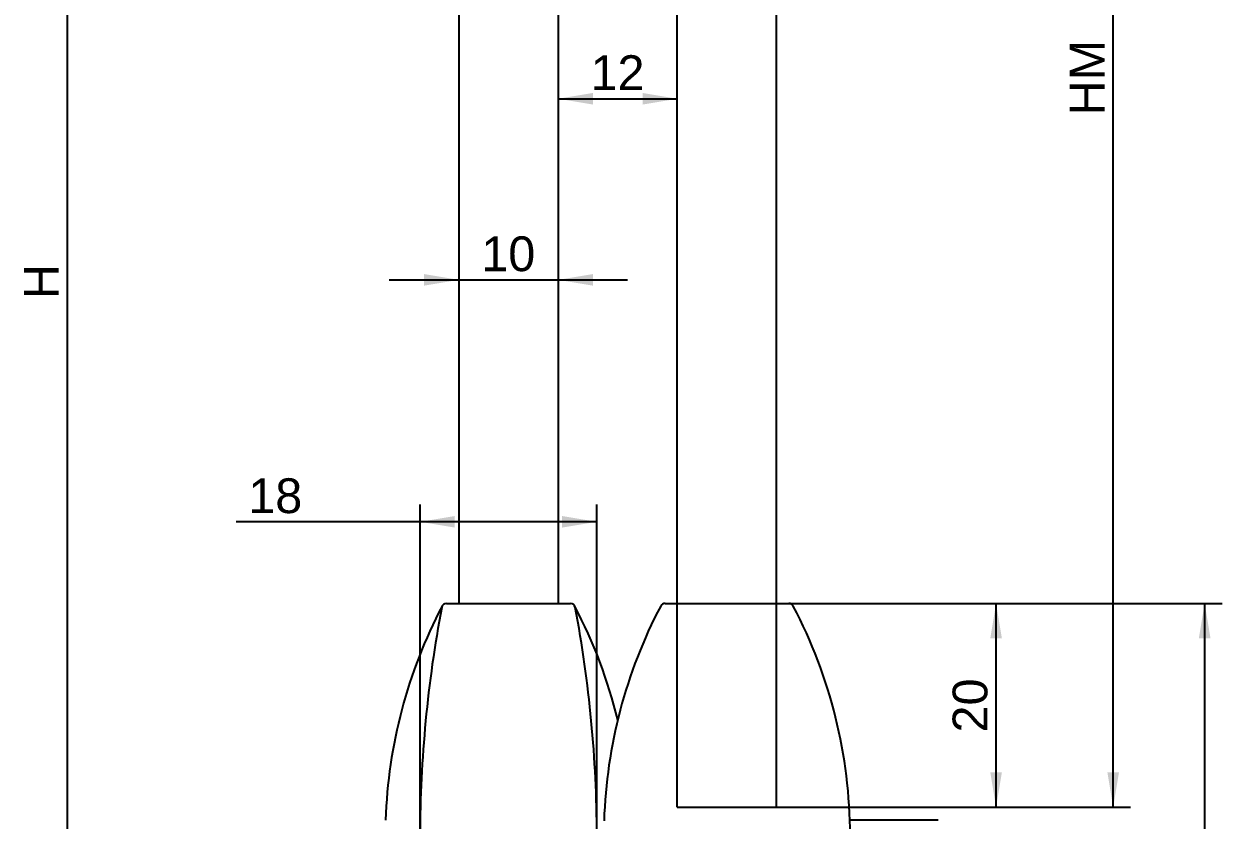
# Model space of a CAD drawing. Header units: millimetres. Extents: x 61 to 192, y 85 to 240.
# Drawn here: x 60.5 to 120.8, y 138.9 to 178.9 of the extents above; entities that cross this region are included whole.
import ezdxf
from ezdxf.enums import TextEntityAlignment as Align
from ezdxf.lldxf.tags import DXFTag

# ---------------------------------------------------------------- set-up
doc = ezdxf.new("R2010")
doc.units = ezdxf.units.MM
for name, color, linetype in [('Default', 7, 'Continuous'), ('LEVA', 7, 'Continuous'), ('TAPPO_BATTENTE', 7, 'Continuous'), ('TAPPO_NEW2', 7, 'Continuous'), ('VETRO_INIZIALE', 7, 'Continuous')]:
    doc.layers.add(name, color=color, linetype=linetype)
doc.styles.add('SEACAD_Arial', font='arial.ttf')
tags = doc.linetypes.add('HIDDEN2', pattern=[4.762499999999999, 3.175, -1.5875]).pattern_tags.tags
tags[6:7] = [DXFTag(74, 4), DXFTag(75, 0), DXFTag(340, '0'), DXFTag(46, 0.0), DXFTag(50, 0.0), DXFTag(44, 0.0), DXFTag(45, 0.0)]
tags[4:5] = [DXFTag(74, 4), DXFTag(75, 0), DXFTag(340, '0'), DXFTag(46, 0.0), DXFTag(50, 0.0), DXFTag(44, 0.0), DXFTag(45, 0.0)]
doc.dimstyles.new('ISO', dxfattribs={"dimtxt": 1.75, "dimasz": 1.75, "dimexe": 0.875, "dimexo": 0, "dimgap": 0.4375, "dimtad": 1, "dimlfac": 2, "dimtxsty": 'SEACAD_Arial', "dimblk1": '_SE_FILLED', "dimblk2": '_SE_FILLED', "dimsah": 1, "dimcen": 0.875, "dimadec": 0, "dimazin": 0, "dimtfac": 0.5, "dimtdec": 3, "dimtmove": 0, "dimatfit": 3, "dimfxl": 1, "dimarcsym": 0})

# ---------------------------------------------------------------- blocks, each defined once
blk = doc.blocks.new('DMBLK3')
at = {"layer": 'Default', "linetype": 'Continuous'}
for points in [[(62.39815617405002, 228.1071301377526), (62.98148952538892, 228.1071301377526), (62.68982284971947, 229.8571301917693)], [(62.39815617405002, 105.0071329637579), (62.68982284971947, 103.2571329097411), (62.98148952538892, 105.0071329637579)]]:
    blk.add_hatch(color=7, dxfattribs=at).paths.add_polyline_path(points)
at = {"layer": 'Default', "color": 7, "linetype": 'Continuous'}
for p, q in [((79.09196702703625, 229.8571329096944), (61.81482282271111, 229.8571329096944)), ((62.68982284971947, 103.2571329097411), (62.68982284971947, 229.8571301917693)), ((78.26538172820085, 103.2571329097411), (61.81482282271111, 103.2571329097411))]:
    blk.add_line(p, q, dxfattribs=at)
at = {"layer": 'Default', "color": 7, "linetype": 'Continuous', "style": 'SEACAD_Arial'}
blk.add_text('H', height=1.75, rotation=90, dxfattribs=at).set_placement((60.50232284971947, 165.0696315507552), align=Align.TOP_LEFT)
blk = doc.blocks.new('_SE_FILLED')
at = {"color": 0}
blk.add_line((0, 0), (-1, 0), dxfattribs=at)
blk.add_solid([(0, 0), (-1, -0.1665), (-1, 0.1665), (0, 0)], dxfattribs=at)
blk = doc.blocks.new('DMBLK4')
at = {"layer": 'Default', "linetype": 'Continuous'}
for points in [[(82.19179984443525, 154.1549459584283), (80.44179979041854, 153.8632792827588), (82.19179984443525, 153.5716126070894)], [(87.59179973573316, 154.1549459584283), (87.59179973573316, 153.5716126070894), (89.34179978974987, 153.8632792827588)]]:
    blk.add_hatch(color=7, dxfattribs=at).paths.add_polyline_path(points)
at = {"layer": 'Default', "color": 7, "linetype": 'Continuous'}
for p, q in [((80.44179979041854, 138.078434153738), (80.44179979041854, 154.7382793097672)), ((89.34179978974987, 138.0781625804406), (89.34179978974987, 154.7382793097672)), ((89.34179978974987, 153.8632792827588), (71.18019747146298, 153.8632792827588))]:
    blk.add_line(p, q, dxfattribs=at)
at = {"layer": 'Default', "color": 7, "linetype": 'Continuous', "style": 'SEACAD_Arial'}
blk.add_text('18', height=1.75, dxfattribs=at).set_placement((71.79269687204757, 156.0507792827588), align=Align.TOP_LEFT)
blk = doc.blocks.new('DMBLK5')
at = {"layer": 'Default', "linetype": 'Continuous'}
for points in [[(80.64179973621432, 166.3283240607532), (80.64179973621432, 165.7449907094143), (82.39179979023103, 166.0366573850838)], [(89.14179984424764, 166.3283240607532), (87.39179979023093, 166.0366573850838), (89.14179984424764, 165.7449907094143)]]:
    blk.add_hatch(color=7, dxfattribs=at).paths.add_polyline_path(points)
at = {"layer": 'Default', "color": 7, "linetype": 'Continuous'}
blk.add_line((78.89179968219761, 166.0366573850838), (90.89180025216703, 166.0366573850838), dxfattribs=at)
at = {"layer": 'Default', "color": 7, "linetype": 'Continuous', "style": 'SEACAD_Arial'}
blk.add_text('10', height=1.75, dxfattribs=at).set_placement((83.52223451696038, 168.2241573850838), align=Align.TOP_LEFT)
blk = doc.blocks.new('DMBLK6')
at = {"layer": 'Default', "linetype": 'Continuous'}
for points in [[(89.14179984424764, 175.4422356000694), (87.39179979023093, 175.1505689243999), (89.14179984424764, 174.8589022487305)], [(91.64179978836829, 175.4422356000694), (91.64179978836829, 174.8589022487305), (93.391799842385, 175.1505689243999)]]:
    blk.add_hatch(color=7, dxfattribs=at).paths.add_polyline_path(points)
at = {"layer": 'Default', "color": 7, "linetype": 'Continuous'}
blk.add_line((87.39179979023093, 175.1505689243999), (93.391799842385, 175.1505689243999), dxfattribs=at)
at = {"layer": 'Default', "color": 7, "linetype": 'Continuous', "style": 'SEACAD_Arial'}
blk.add_text('12', height=1.75, dxfattribs=at).set_placement((89.02223459891665, 177.3380689243999), align=Align.TOP_LEFT)
blk = doc.blocks.new('DMBLK7')
at = {"layer": 'Default', "linetype": 'Continuous'}
for points in [[(120.2290843743748, 148.0071328557401), (119.9374176987054, 149.7571329097568), (119.6457510230359, 148.0071328557401)], [(120.2290843743748, 110.5071318312853), (119.6457510230359, 110.5071318312853), (119.9374176987054, 108.7571317772686)]]:
    blk.add_hatch(color=7, dxfattribs=at).paths.add_polyline_path(points)
at = {"layer": 'Default', "color": 7, "linetype": 'Continuous'}
for p, q in [((99.00834564646499, 149.7571329097568), (120.8124177257137, 149.7571329097568)), ((119.9374176987054, 149.7571329097568), (119.9374176987054, 108.7571317772686)), ((100.6058903751825, 108.7571329100699), (120.8124177257137, 108.7571329100699))]:
    blk.add_line(p, q, dxfattribs=at)
at = {"layer": 'Default', "color": 7, "linetype": 'Continuous', "style": 'SEACAD_Arial'}
blk.add_text('82', height=1.75, rotation=90, dxfattribs=at).set_placement((117.7499176987054, 127.8875671261214), align=Align.TOP_LEFT)
blk = doc.blocks.new('DMBLK8')
at = {"layer": 'Default', "linetype": 'Continuous'}
for points in [[(115.6252294050054, 212.3571365154703), (115.3335627293359, 214.107136569487), (115.0418960536665, 212.3571365154703)], [(115.6252294050054, 141.2571329637785), (115.0418960536665, 141.2571329637785), (115.3335627293359, 139.5071329097618)]]:
    blk.add_hatch(color=7, dxfattribs=at).paths.add_polyline_path(points)
at = {"layer": 'Default', "color": 7, "linetype": 'Continuous'}
for p, q in [((98.39179967848177, 214.1071329097618), (116.2085627563443, 214.1071329097618)), ((115.3335627293359, 139.5071329097618), (115.3335627293359, 214.107136569487)), ((95.89179979024043, 139.5071329097618), (116.2085627563443, 139.5071329097618))]:
    blk.add_line(p, q, dxfattribs=at)
at = {"layer": 'Default', "color": 7, "linetype": 'Continuous', "style": 'SEACAD_Arial'}
blk.add_text('HM', height=1.75, rotation=90, dxfattribs=at).set_placement((113.1460627293359, 174.3114825657113), align=Align.TOP_LEFT)
blk = doc.blocks.new('SE')
at = {"layer": 'LEVA', "color": 7, "linetype": 'Continuous'}
blk.add_line((106.5167997900509, 138.8571329098065), (102.0780270614405, 138.8571329098065), dxfattribs=at)
at = {"layer": 'TAPPO_BATTENTE', "color": 7, "linetype": 'Continuous'}
blk.add_line((81.77525393434348, 149.75713290966), (88.00834564582493, 149.7571329097429), dxfattribs=at)
for centre, radius, start, end in [((81.77525393434348, 149.5071329096586), 0.2500000000012504, 90, 169.2938153041844), ((88.00834564582493, 149.5071329097429), 0.2499999999995895, 10.70618469545582, 90), ((142.9416525815352, 137.9427835317131), 62.50000000002009, 169.2938153045651, 179.8756445722812), ((26.84194699867493, 137.9427835317992), 62.49999999997885, 0.1246048873247213, 10.70618469543886)]:
    blk.add_arc(centre, radius, start, end, dxfattribs=at)
at = {"layer": 'TAPPO_NEW2', "color": 7, "linetype": 'Continuous'}
blk.add_line((92.7752539340163, 149.7571329097568), (99.00834564646499, 149.7571329097568), dxfattribs=at)
for centre, radius, start, end in [((103.6148339315031, 138.0269684015512), 24.92309124538199, 152.2709506273582, 178.0911788975448), ((66.16876564895846, 138.0269684015512), 24.92309124538195, 13.6121037201525, 27.72904937271287), ((114.6148339315129, 138.0269684015522), 24.92309124538173, 152.2709506272869, 178.2004990215848), ((92.7752539340163, 149.5071329097402), 0.2500000000168008, 90, 152.2709506273013), ((99.00834564646499, 149.5071329097402), 0.2500000000166813, 27.72904936564096, 90), ((77.16876564896835, 138.0269684015522), 24.92309124538183, 0.1226498998125119, 27.72904937264209)]:
    blk.add_arc(centre, radius, start, end, dxfattribs=at)
at = {"layer": 'VETRO_INIZIALE', "color": 7, "linetype": 'Continuous'}
for p, q in [((82.39179979023103, 214.1071329097477), (82.39179979023103, 149.7571329096682)), ((87.39179979023093, 214.1071329097477), (87.39179979023093, 149.7571329097347)), ((93.39179979024048, 149.7571329097568), (93.39179979024048, 214.1071329097618)), ((98.39179979024037, 149.7571329097568), (98.39179979024037, 214.1071329097618))]:
    blk.add_line(p, q, dxfattribs=at)
at = {"layer": 'VETRO_INIZIALE', "color": 7, "linetype": 'HIDDEN2'}
for p, q in [((93.39179979024048, 139.5071329097618), (93.39179979024048, 149.7571329097568)), ((98.39179979024037, 139.5071329097618), (98.39179979024037, 149.7571329097568)), ((93.39179979024048, 139.5071329097618), (98.39179979024038, 139.5071329097618))]:
    blk.add_line(p, q, dxfattribs=at)
blk = doc.blocks.new('DMBLK15')
at = {"layer": 'Default', "linetype": 'Continuous'}
for points in [[(109.7290839271144, 148.0071331388671), (109.437417251445, 149.7571331928839), (109.1457505757755, 148.0071331388671)], [(109.7290839271144, 141.2571329637785), (109.1457505757755, 141.2571329637785), (109.437417251445, 139.5071329097618)]]:
    blk.add_hatch(color=7, dxfattribs=at).paths.add_polyline_path(points)
at = {"layer": 'Default', "color": 7, "linetype": 'Continuous'}
for p, q in [((95.89179979024065, 149.7571329097568), (110.3124172784533, 149.7571329097568)), ((109.437417251445, 139.5071329097618), (109.437417251445, 149.7571331928839)), ((95.89179979024043, 139.5071329097618), (110.3124172784533, 139.5071329097618))]:
    blk.add_line(p, q, dxfattribs=at)
at = {"layer": 'Default', "color": 7, "linetype": 'Continuous', "style": 'SEACAD_Arial'}
blk.add_text('20', height=1.75, rotation=90, dxfattribs=at).set_placement((107.249917251445, 143.2625678339315), align=Align.TOP_LEFT)

msp = doc.modelspace()

# ---------------------------------------------------------------- block references
at = {"layer": 'Default'}
msp.add_blockref('SE', (0, 0), dxfattribs=at)

# ---------------------------------------------------------------- dimensions: what is measured, and where the dimension line sits
at = {"layer": 'Default', "color": 7, "linetype": 'Continuous'}
for base, p1, p2, angle, text, picture, middle, dimtype in [((62.68982284971947, 229.8571329096944), (78.26538172820085, 103.2571329097411), (79.09196702703625, 229.8571329096944), 90, '\\A1;H {}', 'DMBLK3', (62.68982284971947, 166.5571315507552), 160), ((115.3335627293359, 214.1071329097618), (95.89179979024043, 139.5071329097618), (93.39179979024048, 214.1071329097618), 90, '\\A1;HM {}', 'DMBLK8', (115.3335627293359, 176.8071347396244), 160), ((87.39179979023093, 175.1505689243999), (87.39179979023093, 139.5071329097477), (93.39179979024048, 139.5071329097618), 1.346180370776229e-10, '\\A1;<>', 'DMBLK6', (90.39179981630797, 175.1505689243999), 161), ((82.39179979023103, 166.0366573850838), (82.39179979023103, 139.5071329097477), (87.39179979023093, 139.5071329097477), 0, '\\A1;<>', 'DMBLK5', (84.89179973435168, 166.0366573850838), 161), ((119.9374176987054, 108.7571329100699), (99.00834564646499, 149.7571329097568), (100.6058903751825, 108.7571329100699), 90, '\\A1;<>', 'DMBLK7', (119.9374176987054, 129.2571323435127), 160)]:
    dim = msp.add_linear_dim(base=base, p1=p1, p2=p2, angle=angle, text=text, dimstyle='ISO', dxfattribs=at)
    dim.commit()
    dim.dimension.update_dxf_attribs({"geometry": picture, "text_midpoint": middle, "dimtype": dimtype})
dim = msp.add_linear_dim(base=(80.44179979041854, 153.8632792827588), p1=(89.34179978974987, 138.0781625804406), p2=(80.44179979041854, 138.078434153738), text='\\A1;<>', dimstyle='ISO', override={"dimdec": 0}, dxfattribs=at)
dim.commit()
dim.dimension.update_dxf_attribs({"geometry": 'DMBLK4', "text_midpoint": (75.14432730683018, 153.8632792827588), "dimtype": 160})
dim = msp.add_linear_dim(base=(109.437417251445, 139.5071329097618), p1=(95.89179979024043, 139.5071329097618), p2=(95.89179979024065, 149.7571329097568), angle=89.99999999999872, text='\\A1;<>', dimstyle='ISO', override={"dimdec": 0}, dxfattribs=at)
dim.commit()
dim.dimension.update_dxf_attribs({"geometry": 'DMBLK15', "text_midpoint": (109.437417251445, 144.6321330513228), "dimtype": 161})

doc.saveas('drawing.dxf')
